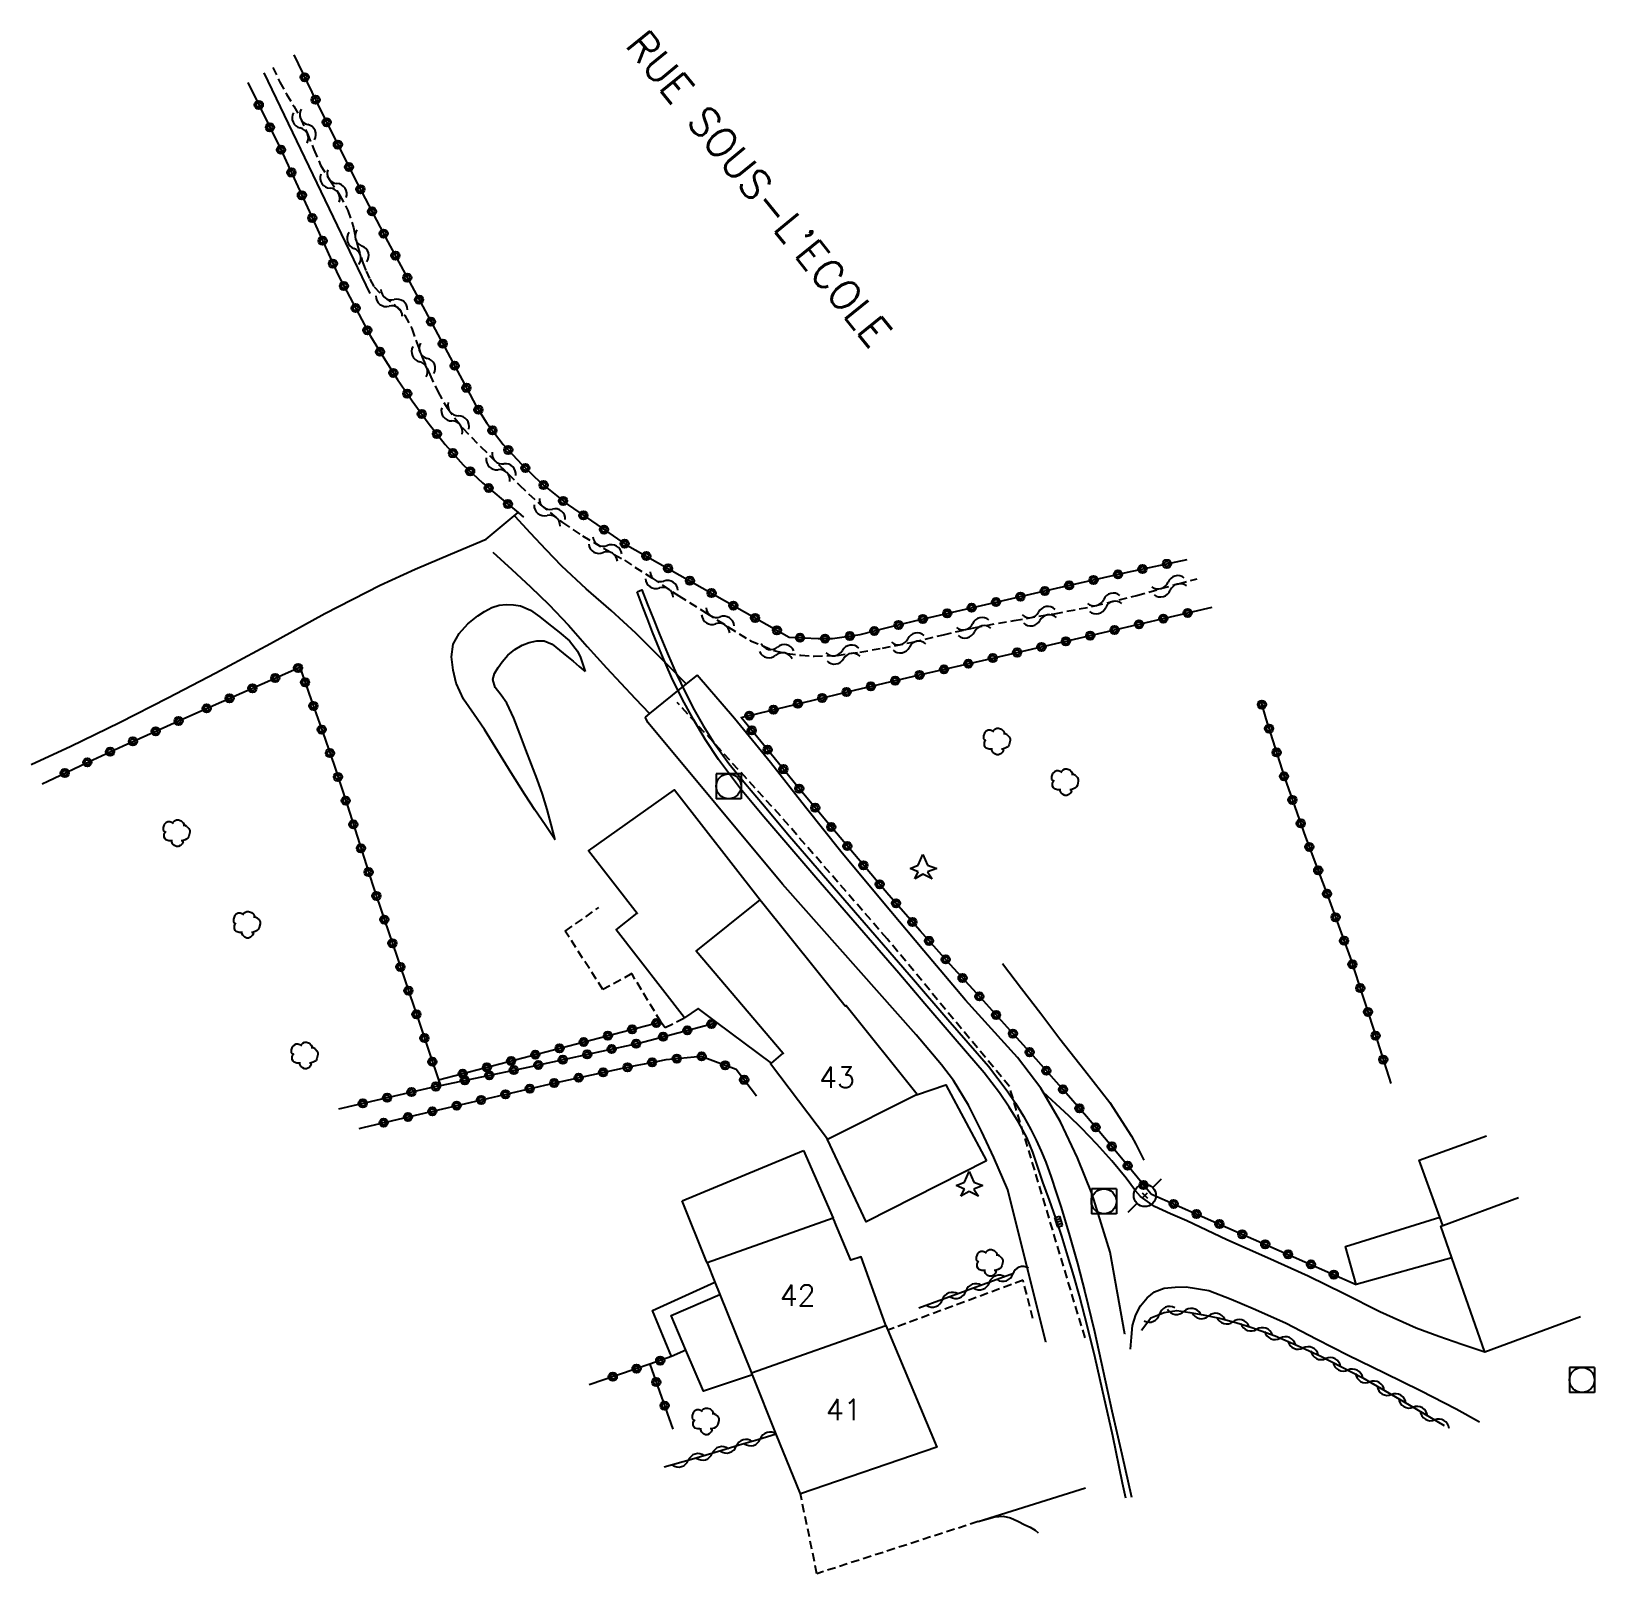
# Model space of a CAD drawing. Header units: millimetres. Extents: x 193000 to 194000, y 105000 to 105910.
# Drawn here: x 193438.4 to 193532.2, y 105572.1 to 105664.6 of the extents above; entities that cross this region are included whole.
import ezdxf
from ezdxf.enums import TextEntityAlignment as Align

# ---------------------------------------------------------------- set-up
doc = ezdxf.new("R2010")
doc.units = ezdxf.units.MM
doc.linetypes.add('DASHED', pattern=[0.75, 0.5, -0.25])
doc.layers.get('0').update_dxf_attribs({"linetype": 'CONTINUOUS'})
for name, color, linetype in [('W0001', 6, 'DASHED'), ('W0004', 5, 'CONTINUOUS'), ('W0008', 7, 'CONTINUOUS'), ('W0017', 7, 'CONTINUOUS'), ('W0071', 7, 'CONTINUOUS'), ('W0101', 7, 'CONTINUOUS'), ('W0104', 1, 'CONTINUOUS'), ('W0112', 1, 'DASHED'), ('W0211', 2, 'CONTINUOUS'), ('W0214', 2, 'CONTINUOUS'), ('W0300', 7, 'CONTINUOUS'), ('W0303', 7, 'CONTINUOUS'), ('W0310', 3, 'CONTINUOUS'), ('W0323', 7, 'CONTINUOUS'), ('W0330', 7, 'CONTINUOUS'), ('W0401', 7, 'CONTINUOUS'), ('W0420', 7, 'CONTINUOUS'), ('W0473', 7, 'CONTINUOUS'), ('W0501', 5, 'DASHED'), ('W0989', 7, 'CONTINUOUS'), ('W0991', 7, 'CONTINUOUS'), ('W1102', 7, 'CONTINUOUS')]:
    doc.layers.add(name, color=color, linetype=linetype)
doc.styles.get("Standard").update_dxf_attribs({"font": 'romans.shx', "width": 0.85})

# ---------------------------------------------------------------- blocks, each defined once
blk = doc.blocks.new('T420')
for p, q in [((0.75, 0.75), (-0.75, 0.75)), ((-0.75, 0.75), (-0.75, -0.75)), ((0.75, 0.75), (0.75, -0.75)), ((0.75, -0.75), (-0.75, -0.75))]:
    blk.add_line(p, q)
blk.add_ellipse((0, 0), major_axis=(-0.53, 0.53), ratio=1, start_param=3.926991, end_param=10.210176)
blk = doc.blocks.new('T401')
for p, q in [((-0.3, 0.3), (0, 0.3)), ((-0.3, -0.25), (-0.3, 0.3)), ((-0.3, 0.15), (0, 0.15)), ((-0.3, 0), (0, 0)), ((0, 0.3), (0, -0.25)), ((-0.3, -0.15), (0, -0.15)), ((-0.3, -0.25), (-0.3, -0.3)), ((-0.3, -0.3), (0, -0.3)), ((0, -0.3), (0, -0.25))]:
    blk.add_line(p, q)
blk = doc.blocks.new('T473')
for p, q in [((0.500001, 0.500001), (1.000002, 1.000002)), ((-0.166667, 0.166667), (0.166667, -0.166667)), ((-0.166667, -0.166667), (0.166667, 0.166667)), ((-1.000002, -1.000002), (-0.500001, -0.500001))]:
    blk.add_line(p, q)
blk.add_ellipse((0, 0), major_axis=(0.471405, 0.471405), ratio=1, start_param=5.497787144, end_param=11.780972451)
blk = doc.blocks.new('T303')
for p, q in [((-0.765, 0), (-0.278, 0.209)), ((-0.278, -0.209), (-0.765, 0)), ((-0.278, 0.209), (0, 0.835)), ((0, 0.835), (0.278, 0.209)), ((0.278, 0.209), (0.835, 0)), ((0.835, 0), (0.278, -0.209)), ((-0.487, -0.626), (-0.278, -0.209)), ((0, -0.348), (-0.487, -0.626)), ((0.557, -0.626), (0, -0.348)), ((0.278, -0.209), (0.557, -0.626))]:
    blk.add_line(p, q)
blk = doc.blocks.new('T300')
for p, q in [((-0.8, 0.514), (-0.857, 0.343)), ((-0.857, 0.343), (-0.857, 0.171)), ((-0.857, 0.171), (-0.743, 0.057)), ((-0.686, 0.629), (-0.8, 0.514)), ((-0.8, -0.057), (-0.743, 0.057)), ((-0.743, 0.057), (-0.686, 0.114)), ((-0.571, 0.686), (-0.686, 0.629)), ((-0.457, 0.686), (-0.571, 0.686)), ((-0.286, 0.629), (-0.457, 0.686)), ((-0.286, 0.629), (-0.171, 0.743)), ((-0.229, 0.571), (-0.286, 0.629)), ((-0.171, 0.743), (-0.057, 0.8)), ((-0.057, 0.8), (0.057, 0.8)), ((0.057, 0.8), (0.229, 0.743)), ((0.229, 0.743), (0.343, 0.629)), ((0.343, 0.629), (0.4, 0.514)), ((0.457, 0.457), (0.343, 0.457)), ((0.4, 0.514), (0.4, 0.457)), ((0.571, 0.4), (0.457, 0.457)), ((0.571, 0.4), (0.686, 0.286)), ((0.686, 0.286), (0.743, 0.171)), ((0.743, 0.057), (0.686, -0.171)), ((0.743, 0.171), (0.743, 0.057)), ((-0.8, -0.171), (-0.8, -0.057)), ((-0.8, -0.229), (-0.8, -0.171)), ((-0.743, -0.343), (-0.8, -0.229)), ((-0.686, -0.4), (-0.743, -0.343)), ((-0.514, -0.457), (-0.686, -0.4)), ((-0.4, -0.457), (-0.514, -0.457)), ((-0.4, -0.457), (-0.343, -0.457)), ((-0.343, -0.457), (-0.343, -0.4)), ((-0.343, -0.514), (-0.343, -0.457)), ((-0.286, -0.629), (-0.343, -0.514)), ((-0.171, -0.743), (-0.286, -0.629)), ((-0.057, -0.8), (-0.171, -0.743)), ((0.057, -0.8), (-0.057, -0.8)), ((0.171, -0.743), (0.057, -0.8)), ((0.229, -0.686), (0.171, -0.743)), ((0.286, -0.457), (0.229, -0.457)), ((0.286, -0.629), (0.229, -0.686)), ((0.457, -0.4), (0.286, -0.457)), ((0.343, -0.514), (0.286, -0.629)), ((0.343, -0.514), (0.343, -0.457)), ((0.571, -0.343), (0.457, -0.4)), ((0.629, -0.286), (0.571, -0.343)), ((0.686, -0.171), (0.629, -0.286))]:
    blk.add_line(p, q)
blk = doc.blocks.new('t323o')
at = {"color": 0, "linetype": 'Continuous'}
for radius in [0.25, 0.15]:
    blk.add_circle((0, 0), radius, dxfattribs=at)
blk = doc.blocks.new('t310o')
at = {"color": 0, "linetype": 'Continuous'}
for centre, start, end in [((-0.5, 0.375), 216.8699, 323.1304), ((0.5, -0.375), 36.8699, 143.1303)]:
    blk.add_arc(centre, 0.625, start, end, dxfattribs=at)
blk = doc.blocks.new('t500o')
at = {"color": 0, "linetype": 'Continuous'}
for centre, start, end in [((-0.5, 0.625), 216.8699, 323.1301), ((0.5, -0.125), 36.8699, 143.1301), ((0.5, -0.625), 36.8699, 143.1301), ((-0.5, 0.125), 216.8699, 323.1301)]:
    blk.add_arc(centre, 0.625, start, end, dxfattribs=at)

msp = doc.modelspace()

# ---------------------------------------------------------------- linework, layer by layer
at = {"layer": 'W0001'}
msp.add_lwpolyline([(193501.551, 105586.27), (193497.013, 105601.349), (193489.674, 105610.207), (193483.274, 105617.584), (193477.091, 105624.379)], dxfattribs=at)
at = {"layer": 'W0004'}
for points in [[(193474.696, 105631.018), (193474.962, 105631.13), (193475.31, 105630.256), (193475.658, 105629.382), (193476.014, 105628.512), (193476.514, 105627.313), (193477.03, 105626.121), (193477.587, 105624.95), (193478.109, 105623.946), (193478.663, 105622.957), (193479.257, 105621.996), (193480.181, 105620.725), (193481.185, 105619.509), (193482.2, 105618.301), (193483.826, 105616.358), (193485.479, 105614.438), (193487.135, 105612.521), (193489.198, 105610.137), (193491.265, 105607.758), (193493.315, 105605.364), (193494.537, 105603.969), (193495.753, 105602.569), (193496.871, 105601.098), (193497.372, 105600.342), (193497.849, 105599.568), (193498.29, 105598.776), (193498.612, 105598.13), (193498.911, 105597.472), (193499.19, 105596.806), (193499.523, 105595.911), (193499.821, 105595.001), (193500.108, 105594.089), (193500.618, 105592.414), (193501.092, 105590.728), (193501.541, 105589.035), (193502.111, 105586.667), (193502.632, 105584.286), (193503.153, 105581.905), (193503.745, 105579.306), (193504.332, 105576.733)], [(193503.989, 105576.659), (193503.799, 105577.553), (193503.208, 105580.394), (193502.581, 105583.227), (193502.145, 105585.088), (193501.693, 105586.945), (193501.208, 105588.793), (193500.873, 105589.991), (193500.523, 105591.185), (193500.153, 105592.373), (193499.787, 105593.457), (193499.404, 105594.536), (193499.017, 105595.613), (193498.715, 105596.517), (193498.41, 105597.42), (193498.05, 105598.297), (193497.559, 105599.22), (193497, 105600.11), (193496.409, 105600.977), (193495.489, 105602.176), (193494.499, 105603.325), (193493.51, 105604.475), (193491.942, 105606.308), (193490.375, 105608.141), (193488.804, 105609.972), (193487.106, 105611.926), (193485.404, 105613.876), (193483.724, 105615.845), (193482.291, 105617.518), (193480.875, 105619.205), (193479.561, 105620.964), (193478.788, 105622.145), (193478.058, 105623.356), (193477.379, 105624.593), (193476.742, 105625.905), (193476.161, 105627.246), (193475.61, 105628.599), (193475.298, 105629.402), (193475.054, 105630.057), (193474.997, 105630.21), (193474.696, 105631.018)]]:
    msp.add_lwpolyline(points, dxfattribs=at)
at = {"layer": 'W0008'}
for points in [[(193478.28, 105626.024), (193477.621, 105625.489), (193475.426, 105623.709), (193475.167, 105623.499)], [(193494.386, 105606.523), (193491.885, 105609.489), (193489.383, 105612.456), (193486.906, 105615.442), (193484.781, 105618.1), (193482.675, 105620.774), (193480.524, 105623.41), (193479.779, 105624.284), (193479.03, 105625.154), (193478.28, 105626.024)], [(193491.423, 105604.452), (193483.404, 105613.492), (193475.344, 105623.152), (193475.167, 105623.499)], [(193503.924, 105586.5), (193503.924, 105586.5), (193503.046, 105591.417), (193501.977, 105594.893), (193501.09, 105597.082), (193500.079, 105599.226), (193499.042, 105601.009), (193498.897, 105601.259), (193497.503, 105603.085), (193495.944, 105604.804), (193494.386, 105606.523)], [(193499.184, 105586.015), (193499.184, 105586.016), (193499.184, 105586.016), (193496.922, 105595.158), (193496.922, 105595.158), (193496.074, 105597.1), (193495.339, 105598.676), (193494.551, 105600.229), (193493.65, 105601.707), (193492.942, 105602.645), (193492.183, 105603.548), (193491.423, 105604.452)]]:
    msp.add_lwpolyline(points, dxfattribs=at)
at = {"layer": 'W0017'}
for points in [[(193525.513, 105585.416), (193524.139, 105585.885), (193522.765, 105586.355), (193521.407, 105586.861), (193519.222, 105587.838), (193517.078, 105588.916), (193514.928, 105589.979), (193512.495, 105591.075), (193510.053, 105592.153), (193507.643, 105593.295), (193506.676, 105593.72), (193505.713, 105594.155), (193504.88, 105594.744), (193504.576, 105595.094), (193504.297, 105595.474), (193504.015, 105595.852), (193503.153, 105596.883), (193502.257, 105597.885), (193501.33, 105598.857), (193500.58, 105599.587), (193499.811, 105600.298), (193499.042, 105601.009)], [(193504.274, 105585.607), (193504.337, 105586.31), (193504.4, 105587.012), (193504.583, 105587.661), (193504.879, 105588.188), (193505.264, 105588.675), (193505.717, 105589.043), (193506.296, 105589.253), (193506.953, 105589.326), (193507.605, 105589.339), (193508.968, 105589.12), (193510.307, 105588.602), (193511.626, 105588.034), (193513.557, 105587.177), (193515.442, 105586.208), (193517.326, 105585.236), (193519.493, 105584.184), (193521.658, 105583.129), (193523.797, 105582.025), (193525.191, 105581.24)], [(193495.139, 105575.258), (193501.567, 105577.284)]]:
    msp.add_lwpolyline(points, dxfattribs=at)
at = {"layer": 'W0071'}
for points in [[(193477.621, 105625.489), (193476.618, 105626.512), (193475.616, 105627.535), (193474.598, 105628.543), (193473.127, 105629.885), (193471.627, 105631.197), (193470.171, 105632.554), (193469.223, 105633.534), (193468.296, 105634.536), (193467.369, 105635.538)], [(193466.041, 105633.397), (193467.167, 105632.357), (193468.294, 105631.317), (193469.393, 105630.25), (193470.563, 105629.008), (193471.699, 105627.734), (193472.842, 105626.466), (193473.701, 105625.545), (193474.563, 105624.627), (193475.426, 105623.709)]]:
    msp.add_lwpolyline(points, dxfattribs=at)
at = {"layer": 'W0101'}
for points in [[(193491.431, 105600.853), (193486.101, 105598.166), (193486.055, 105598.263), (193486.049, 105598.275), (193482.691, 105602.713), (193482.745, 105602.759), (193483.434, 105603.345), (193483.438, 105603.336), (193478.223, 105609.469), (193482.072, 105612.547)], [(193482.072, 105612.547), (193482.132, 105612.472), (193482.139, 105612.452), (193487.153, 105606.187), (193487.173, 105606.161), (193487.22, 105606.198), (193491.471, 105600.885), (193491.431, 105600.853)], [(193489.602, 105587.02), (193489.58, 105587.072), (193489.578, 105587.076), (193488.115, 105591.145), (193487.509, 105590.936), (193486.544, 105593.221), (193486.544, 105593.241), (193486.446, 105593.463), (193478.879, 105590.785), (193478.856, 105590.842), (193478.879, 105590.785), (193479.354, 105589.609), (193479.652, 105588.872), (193481.532, 105584.22), (193481.52, 105584.249), (193481.548, 105584.181)], [(193489.602, 105587.02), (193489.719, 105586.742), (193492.658, 105579.729), (193484.484, 105576.915)], [(193484.484, 105576.915), (193483.032, 105580.509), (193481.598, 105584.057), (193481.548, 105584.181)]]:
    msp.add_lwpolyline(points, dxfattribs=at)
at = {"layer": 'W0104'}
for points in [[(193482.745, 105602.759), (193479.474, 105605.187), (193478.336, 105606.031), (193477.534, 105605.463), (193473.419, 105610.744), (193474.692, 105611.735), (193474.686, 105611.731), (193471.76, 105615.485), (193476.93, 105619.145), (193482.072, 105612.547)], [(193491.431, 105600.853), (193493.198, 105601.45), (193495.639, 105596.896)], [(193495.639, 105596.896), (193488.421, 105593.237), (193486.101, 105598.166)], [(193522.992, 105593.017), (193522.812, 105593.517), (193521.576, 105596.941), (193525.617, 105598.4)], [(193477.38, 105594.496), (193484.669, 105597.504)], [(193484.669, 105597.504), (193486.446, 105593.463)], [(193478.856, 105590.842), (193478.854, 105590.849), (193477.38, 105594.496)], [(193531.259, 105587.535), (193525.513, 105585.416), (193523.535, 105591.074), (193522.871, 105592.972), (193522.992, 105593.017), (193527.541, 105594.695)], [(193523.535, 105591.074), (193517.806, 105589.48), (193517.171, 105591.762), (193522.812, 105593.517)], [(193476.756, 105585.15), (193475.61, 105587.926), (193479.354, 105589.609)], [(193481.598, 105584.057), (193478.663, 105583.07), (193477.61, 105585.529), (193476.717, 105587.615), (193479.652, 105588.872)], [(193477.61, 105585.529), (193476.756, 105585.15)]]:
    msp.add_lwpolyline(points, dxfattribs=at)
at = {"layer": 'W0112'}
for points in [[(193476.107, 105605.226), (193474.358, 105608.118), (193472.637, 105607.159), (193470.378, 105610.668), (193472.398, 105612.089)], [(193476.107, 105605.226), (193476.369, 105604.893), (193477.534, 105605.463)], [(193498.416, 105587.43), (193497.832, 105589.729), (193489.719, 105586.742)], [(193495.139, 105575.258), (193485.465, 105572.133), (193484.484, 105576.915)]]:
    msp.add_lwpolyline(points, dxfattribs=at)
at = {"layer": 'W0211'}
for points in [[(193469.78, 105616.138), (193469.532, 105617.054), (193469.283, 105617.969), (193469.01, 105618.877), (193468.697, 105619.774), (193468.36, 105620.662), (193468.013, 105621.547), (193467.657, 105622.492), (193467.291, 105623.434), (193466.868, 105624.347), (193466.533, 105624.819), (193466.181, 105625.284), (193466.034, 105625.753), (193466.135, 105626.113), (193466.344, 105626.476), (193466.589, 105626.811), (193466.937, 105627.208), (193467.346, 105627.556), (193467.794, 105627.82), (193468.221, 105627.983), (193468.678, 105628.085), (193469.114, 105628.084), (193469.589, 105627.88), (193470.033, 105627.522), (193470.467, 105627.151), (193470.841, 105626.853), (193471.208, 105626.545), (193471.575, 105626.237)], [(193495.139, 105575.258), (193495.638, 105575.401), (193496.136, 105575.545), (193496.627, 105575.586), (193497.073, 105575.484), (193497.512, 105575.294), (193497.935, 105575.074), (193498.249, 105574.918), (193498.554, 105574.745), (193498.729, 105574.586)]]:
    msp.add_lwpolyline(points, dxfattribs=at)
at = {"layer": 'W0214'}
msp.add_lwpolyline([(193469.78, 105616.138), (193469.17, 105617.044), (193468.56, 105617.95), (193467.959, 105618.861), (193467.139, 105620.151), (193466.336, 105621.451), (193465.538, 105622.754), (193464.908, 105623.664), (193464.28, 105624.575), (193463.84, 105625.547), (193463.653, 105626.321), (193463.562, 105627.125), (193463.662, 105627.867), (193464.007, 105628.509), (193464.531, 105629.093), (193465.131, 105629.579), (193465.535, 105629.842), (193465.969, 105630.066), (193466.42, 105630.21), (193466.842, 105630.258), (193467.277, 105630.244), (193467.694, 105630.173), (193468.289, 105629.914), (193468.841, 105629.516), (193469.371, 105629.09), (193470.014, 105628.604), (193470.625, 105628.077), (193471.109, 105627.464), (193471.29, 105627.072), (193471.433, 105626.655), (193471.575, 105626.237)], dxfattribs=at)
at = {"layer": 'W0300'}
for points in [[(193452.297, 105662.138), (193458.666, 105648.898)], [(193496.593, 105608.733), (193497.739, 105607.228), (193498.886, 105605.722), (193500.026, 105604.212), (193501.53, 105602.31), (193503.025, 105600.4), (193504.334, 105598.376), (193504.584, 105597.9), (193504.824, 105597.419), (193505.065, 105596.938)]]:
    msp.add_lwpolyline(points, dxfattribs=at)
at = {"layer": 'W0310'}
for points in [[(193497.259, 105590.128), (193491.58, 105588.049)], [(193504.921, 105586.732), (193504.921, 105586.732), (193505.489, 105587.473), (193506.281, 105587.806), (193507.046, 105587.921), (193507.838, 105587.807), (193508.623, 105587.65), (193509.606, 105587.462), (193510.578, 105587.197), (193511.538, 105586.897), (193512.946, 105586.389), (193514.328, 105585.803), (193515.692, 105585.179), (193518.197, 105583.883), (193520.637, 105582.454), (193523.077, 105581.025)], [(193483.032, 105580.509), (193481.92, 105580.17), (193480.808, 105579.832), (193479.695, 105579.496), (193477.952, 105578.989), (193476.313, 105578.519)]]:
    msp.add_lwpolyline(points, dxfattribs=at)
at = {"layer": 'W0323'}
for points in [[(193454.098, 105663.222), (193455.444, 105660.432), (193457.701, 105655.902), (193459.743, 105652.005), (193461.829, 105648.129), (193463.914, 105644.254), (193464.476, 105643.199), (193465.039, 105642.143), (193465.663, 105641.132), (193466.66, 105639.846), (193467.772, 105638.643), (193468.95, 105637.513), (193470.551, 105636.223), (193472.259, 105635.052), (193473.966, 105633.88), (193483.811, 105628.289), (193484.675, 105628.25), (193485.539, 105628.211), (193486.399, 105628.218), (193488.059, 105628.455), (193489.703, 105628.868), (193491.347, 105629.282), (193495.594, 105630.256), (193499.84, 105631.229), (193504.09, 105632.187), (193507.674, 105632.955)], [(193451.336, 105661.559), (193453.306, 105657.571), (193455.039, 105653.796), (193456.756, 105650.012), (193458.693, 105646.352), (193459.493, 105645.038), (193460.322, 105643.74), (193461.193, 105642.472), (193462.159, 105641.148), (193463.171, 105639.858), (193464.255, 105638.637), (193465.417, 105637.545), (193466.649, 105636.519), (193467.557, 105635.763), (193467.88, 105635.494)], [(193505.485, 105594.916), (193504.207, 105596.467), (193502.928, 105598.017), (193501.634, 105599.554), (193500.131, 105601.276), (193498.608, 105602.981), (193497.08, 105604.682), (193495.269, 105606.681), (193493.451, 105608.675), (193491.652, 105610.684), (193489.782, 105612.832), (193487.933, 105614.998), (193486.098, 105617.177), (193484.365, 105619.269), (193482.645, 105621.373), (193480.925, 105623.476), (193483.079, 105623.999), (193485.234, 105624.522), (193487.389, 105625.04), (193491.61, 105626.029), (193495.835, 105626.999), (193500.059, 105627.971), (193503.492, 105628.769), (193506.925, 105629.569), (193509.161, 105630.09)], [(193447.501, 105623.41), (193454.451, 105626.496)], [(193454.451, 105626.496), (193455.142, 105624.538), (193455.834, 105622.58), (193456.511, 105620.617), (193457.292, 105618.239), (193458.051, 105615.854), (193458.821, 105613.472), (193459.54, 105611.322), (193460.268, 105609.175), (193460.995, 105607.028), (193461.625, 105605.156), (193462.255, 105603.284), (193462.775, 105601.74), (193462.885, 105601.412)], [(193512.089, 105624.451), (193512.396, 105623.403), (193513.48, 105619.942), (193514.77, 105616.31), (193516.134, 105612.703), (193517.444, 105609.077), (193518.273, 105606.57), (193519.078, 105604.054), (193519.882, 105601.538)], [(193439.014, 105619.494), (193439.346, 105619.657), (193442.045, 105620.948), (193443.86, 105621.778), (193445.68, 105622.594), (193447.501, 105623.41)], [(193462.775, 105601.74), (193476.107, 105605.226)], [(193474.794, 105603.95), (193479.474, 105605.187)], [(193462.885, 105601.412), (193465.378, 105601.933), (193467.87, 105602.453), (193470.361, 105602.982), (193471.839, 105603.303), (193473.317, 105603.626), (193474.794, 105603.95)], [(193458.023, 105598.84), (193458.266, 105598.897), (193461.4, 105599.627), (193465.533, 105600.595), (193469.669, 105601.552), (193473.818, 105602.447), (193474.69, 105602.622), (193475.562, 105602.794), (193476.434, 105602.966), (193478.529, 105603.16), (193480.623, 105602.381), (193481.834, 105600.791)], [(193462.885, 105601.412), (193456.769, 105599.999)], [(193505.485, 105594.916), (193517.806, 105589.48)], [(193476.756, 105585.15), (193475.444, 105584.701), (193471.809, 105583.458)], [(193475.444, 105584.701), (193476.836, 105580.8)]]:
    msp.add_lwpolyline(points, dxfattribs=at)
at = {"layer": 'W0330'}
msp.add_lwpolyline([(193438.355, 105620.669), (193440.73, 105621.76), (193443.649, 105623.183), (193446.545, 105624.654), (193449.43, 105626.147), (193452.702, 105627.92), (193455.958, 105629.722), (193459.269, 105631.413), (193461.373, 105632.364), (193463.498, 105633.273), (193465.623, 105634.181), (193467.557, 105635.763)], dxfattribs=at)
at = {"layer": 'W0501'}
msp.add_lwpolyline([(193452.838, 105662.463), (193453.252, 105661.584), (193453.661, 105660.86), (193454.091, 105660.147), (193454.495, 105659.421), (193454.912, 105658.488), (193455.29, 105657.536), (193455.708, 105656.605), (193456.253, 105655.698), (193456.841, 105654.813), (193457.344, 105653.891), (193457.673, 105652.859), (193457.911, 105651.787), (193458.228, 105650.745), (193458.432, 105650.249), (193458.655, 105649.761), (193458.919, 105649.303), (193459.497, 105648.704), (193460.177, 105648.181), (193460.763, 105647.592), (193461.174, 105646.805), (193461.475, 105645.943), (193461.792, 105645.087), (193462.248, 105644.05), (193462.729, 105643.024), (193463.284, 105642.049), (193464.225, 105640.832), (193465.306, 105639.71), (193466.419, 105638.619), (193467.633, 105637.41), (193468.885, 105636.24), (193470.208, 105635.164), (193471.413, 105634.368), (193472.669, 105633.64), (193473.92, 105632.904), (193475.56, 105631.847), (193477.19, 105630.775), (193478.844, 105629.742), (193480.156, 105628.898), (193481.484, 105628.079), (193482.889, 105627.493), (193483.681, 105627.319), (193484.495, 105627.209), (193485.31, 105627.152), (193486.671, 105627.202), (193488.035, 105627.398), (193489.391, 105627.634), (193491.226, 105628.002), (193493.048, 105628.443), (193494.875, 105628.862), (193497.294, 105629.302), (193499.722, 105629.704), (193502.135, 105630.168), (193504.647, 105630.8), (193507.145, 105631.501), (193508.277, 105631.793)], dxfattribs=at)
at = {"layer": 'W1102'}
msp.add_lwpolyline([(193481.548, 105584.181), (193489.602, 105587.02)], dxfattribs=at)

# ---------------------------------------------------------------- block references
at = {"layer": 'W0300', "rotation": 359.9999899820874}
for p in [(193496.308, 105622.034), (193500.398, 105619.599), (193495.871, 105590.769), (193478.84, 105581.269)]:
    msp.add_blockref('T300', p, dxfattribs=at)
at = {"layer": 'W0300'}
for p in [(193447.119, 105616.538), (193451.332, 105611.049), (193454.8, 105603.205)]:
    msp.add_blockref('T300', p, dxfattribs=at)
at = {"layer": 'W0303', "rotation": 359.9999899820874}
for p in [(193491.817, 105614.423), (193494.59, 105595.409)]:
    msp.add_blockref('T303', p, dxfattribs=at)
at = {"layer": 'W0310'}
for p, rotation in [((193497.214, 105590.112), 200.1069497176541), ((193494.397, 105589.08), 200.1069497176541), ((193495.806, 105589.596), 200.1069497176541), ((193492.989, 105588.565), 200.1069497176541), ((193506.011, 105587.692), 22.78934296926467), ((193507.475, 105587.859), 351.8091386233022), ((193508.95, 105587.587), 349.1728541636057), ((193510.409, 105587.243), 344.7498691772639), ((193511.838, 105586.789), 340.1607866856586), ((193513.243, 105586.263), 337.0219309921318), ((193514.62, 105585.669), 335.4169473745732), ((193515.977, 105585.032), 332.6445243715457), ((193517.309, 105584.342), 332.6445243715457), ((193518.629, 105583.63), 329.6443822973825), ((193519.923, 105582.872), 329.6443822973825), ((193521.218, 105582.114), 329.6443822973825), ((193522.512, 105581.356), 329.6443822973825), ((193480.633, 105579.779), 196.7983717813441), ((193482.068, 105580.215), 196.9541632159232), ((193477.755, 105578.932), 195.9887525172076), ((193479.195, 105579.351), 196.2185405669221)]:
    msp.add_blockref('t310o', p, dxfattribs=dict(at, rotation=rotation))
at = {"layer": 'W0323'}
for p, rotation in [((193454.75, 105661.871), 295.7450774523565), ((193455.402, 105660.52), 295.7450774523565), ((193452, 105660.214), 296.2910807076576), ((193452.664, 105658.87), 296.2910807076576), ((193456.069, 105659.177), 296.4840463295098), ((193453.328, 105657.524), 294.6585703643772), ((193456.738, 105657.834), 296.4840463295098), ((193453.953, 105656.161), 294.6585703643772), ((193457.407, 105656.492), 296.4840463295098), ((193454.579, 105654.798), 294.6585703643772), ((193458.091, 105655.157), 297.654215487542), ((193458.788, 105653.828), 297.654215487542), ((193455.203, 105653.434), 294.4062969810392), ((193455.823, 105652.068), 294.4062969810392), ((193459.484, 105652.5), 297.654215487542), ((193460.189, 105651.176), 298.288413238007), ((193456.443, 105650.702), 294.4062969810392), ((193457.103, 105649.356), 297.8893585409319), ((193460.9, 105649.855), 298.288413238007), ((193461.611, 105648.534), 298.288413238007), ((193457.805, 105648.03), 297.8893585409319), ((193462.322, 105647.213), 298.2831181554148), ((193458.507, 105646.704), 297.8893585409319), ((193459.266, 105645.411), 301.3342257513736), ((193463.033, 105645.892), 298.2831181554148), ((193463.743, 105644.571), 298.2831181554148), ((193460.065, 105644.142), 302.5653489076745), ((193460.901, 105642.897), 304.4855041617465), ((193464.45, 105643.248), 298.0442915838652), ((193461.773, 105641.676), 306.1147614617842), ((193465.169, 105641.932), 301.6833278825401), ((193466.006, 105640.69), 307.7854252913605), ((193462.681, 105640.483), 308.1140467118724), ((193463.64, 105639.33), 311.5985691283871), ((193466.953, 105639.529), 312.7489274585782), ((193464.673, 105638.244), 316.778800315123), ((193467.984, 105638.439), 316.1914215821015), ((193465.785, 105637.239), 320.2127313447367), ((193469.076, 105637.412), 321.1399946220778), ((193466.938, 105636.279), 320.2192645280838), ((193470.244, 105636.47), 321.1399946220778), ((193471.463, 105635.598), 325.5655743254162), ((193472.7, 105634.749), 325.5271051664427), ((193473.937, 105633.9), 325.5271051664427), ((193475.239, 105633.157), 330.4076493128458), ((193476.544, 105632.416), 330.4076493128458), ((193504.985, 105632.379), 12.09392860024869), ((193506.452, 105632.693), 12.09392860024869), ((193477.848, 105631.675), 330.4076493128458), ((193500.593, 105631.399), 12.70283707736731), ((193502.056, 105631.729), 12.70283707736731), ((193503.52, 105632.058), 12.70283707736731), ((193479.152, 105630.935), 330.4076493128458), ((193496.206, 105630.396), 12.9068744724861), ((193497.668, 105630.731), 12.9068744724861), ((193499.13, 105631.066), 12.9068744724861), ((193480.457, 105630.194), 330.4076493128458), ((193481.761, 105629.453), 330.4076493128458), ((193491.82, 105629.391), 12.91675458275713), ((193493.282, 105629.726), 12.91675458275713), ((193494.744, 105630.061), 12.91675458275713), ((193506.239, 105629.409), 13.11766565193789), ((193507.7, 105629.75), 13.11766565169284), ((193483.065, 105628.712), 330.4076493128458), ((193488.908, 105628.668), 14.10182739066344), ((193490.363, 105629.034), 14.13460522467688), ((193503.318, 105628.728), 13.08600142959981), ((193504.779, 105629.069), 13.11766565193789), ((193484.453, 105628.26), 357.4154865537535), ((193485.952, 105628.214), 0.4663506971699322), ((193487.441, 105628.367), 8.125270122034689), ((193498.934, 105627.712), 12.95894812289366), ((193500.396, 105628.049), 13.08600142959981), ((193501.857, 105628.389), 13.08600142959981), ((193494.548, 105626.704), 12.93022284187882), ((193496.01, 105627.039), 12.95894812289366), ((193497.472, 105627.376), 12.95894812289366), ((193452.985, 105625.845), 23.94259832629684), ((193454.356, 105626.454), 23.94259832629684), ((193490.164, 105625.69), 13.18679071215137), ((193491.624, 105626.032), 12.93022284187882), ((193493.086, 105626.368), 12.93022284187882), ((193451.614, 105625.236), 23.94259832629684), ((193454.772, 105625.586), 289.4385041649141), ((193487.243, 105625.005), 13.51584305982533), ((193488.704, 105625.348), 13.18679071215137), ((193448.872, 105624.019), 23.94259832629684), ((193450.243, 105624.627), 23.94259832629684), ((193455.272, 105624.172), 289.4645215108673), ((193482.869, 105623.948), 13.64754844289175), ((193484.327, 105624.302), 13.64145215401444), ((193485.785, 105624.654), 13.51584305982533), ((193512.148, 105624.251), 286.3075696304181), ((193447.184, 105623.268), 24.13741067071811), ((193481.412, 105623.594), 13.64754844289175), ((193512.58, 105622.815), 287.390779276269), ((193444.447, 105622.041), 24.14915752012725), ((193445.815, 105622.655), 24.13741067071811), ((193455.771, 105622.757), 289.4645215108673), ((193481.558, 105622.702), 129.2790199346418), ((193443.08, 105621.421), 24.57463122321114), ((193456.262, 105621.34), 289.0283045528818), ((193482.507, 105621.541), 129.2790199346418), ((193513.029, 105621.384), 287.390779276269), ((193440.366, 105620.145), 25.56296974850881), ((193441.719, 105620.792), 25.56296974850881), ((193483.457, 105620.38), 129.2656720752578), ((193456.741, 105619.918), 288.1815894781161), ((193484.406, 105619.219), 129.6381426991296), ((193513.477, 105619.952), 287.390779276269), ((193457.209, 105618.493), 288.1815894781161), ((193513.979, 105618.538), 289.5538280346285), ((193485.363, 105618.064), 129.6381426991296), ((193457.666, 105617.064), 287.6530989247001), ((193486.322, 105616.911), 130.1017172546754), ((193514.481, 105617.125), 289.5538280346285), ((193458.122, 105615.635), 287.9138292709158), ((193487.289, 105615.763), 130.1017172546754), ((193514.995, 105615.716), 290.7142916284122), ((193488.257, 105614.618), 130.485638330746), ((193458.583, 105614.208), 287.9138292709158), ((193489.231, 105613.477), 130.485638330746), ((193515.525, 105614.313), 290.7142916284122), ((193459.051, 105612.783), 288.4908939103129), ((193516.056, 105612.91), 290.7142916284122), ((193490.21, 105612.34), 131.0420898582483), ((193459.527, 105611.361), 288.4908939103129), ((193491.195, 105611.209), 131.0420898582483), ((193516.569, 105611.5), 289.8637563582828), ((193460.009, 105609.94), 288.7306560373038), ((193492.188, 105610.085), 131.843503529749), ((193517.078, 105610.089), 289.8637563582828), ((193493.189, 105608.968), 131.843503529749), ((193460.49, 105608.519), 288.7067180600034), ((193494.197, 105607.857), 132.3565317266424), ((193517.577, 105608.675), 288.2977136853028), ((193460.971, 105607.099), 288.7067180600034), ((193518.048, 105607.251), 288.2977136853028), ((193495.207, 105606.748), 132.3565317266424), ((193461.45, 105605.677), 288.6000658861331), ((193475.836, 105605.155), 14.65340932296756), ((193479.145, 105605.1), 14.80561491568362), ((193496.215, 105605.637), 132.1750978968268), ((193518.512, 105605.824), 287.7421927195443), ((193461.928, 105604.255), 288.6000658861331), ((193472.933, 105604.396), 14.65340932296756), ((193474.385, 105604.776), 14.65340932296756), ((193476.244, 105604.333), 14.80561491568362), ((193477.694, 105604.717), 14.80561491568362), ((193497.221, 105604.525), 131.9331985467068), ((193518.969, 105604.396), 287.7421927195443), ((193468.58, 105603.258), 14.65340932296756), ((193470.031, 105603.637), 14.65340932296756), ((193471.482, 105604.017), 14.65340932296756), ((193471.691, 105603.271), 12.25350738734543), ((193473.156, 105603.591), 12.32752568700274), ((193474.622, 105603.912), 12.37263281272656), ((193478.555, 105603.15), 339.5940298192764), ((193498.224, 105603.409), 131.9331985467068), ((193462.407, 105602.834), 288.6128854540459), ((193465.677, 105602.499), 14.65340932296756), ((193467.129, 105602.878), 14.65340932296756), ((193467.29, 105602.332), 11.78665060900266), ((193468.758, 105602.642), 11.98947162405064), ((193470.225, 105602.953), 11.98947162405064), ((193472.643, 105602.194), 12.17301063125785), ((193474.11, 105602.506), 11.34783485861242), ((193475.582, 105602.798), 11.15822290962917), ((193477.063, 105603.024), 5.290583359524671), ((193479.96, 105602.627), 339.5940298192764), ((193499.224, 105602.291), 131.7729853622186), ((193519.425, 105602.967), 287.7215325011992), ((193462.615, 105601.35), 193.0055993065035), ((193464.226, 105602.119), 14.65340932296756), ((193464.353, 105601.719), 11.80407756896396), ((193465.822, 105602.026), 11.78665060900266), ((193469.711, 105601.561), 12.17301063125785), ((193471.177, 105601.877), 12.17301063125785), ((193481.104, 105601.75), 307.2941756593448), ((193458.23, 105600.337), 193.0055993065035), ((193459.692, 105600.674), 193.0055993065035), ((193461.153, 105601.012), 193.0055993065035), ((193465.326, 105600.547), 13.18178119275566), ((193466.788, 105600.885), 13.02799945238734), ((193468.249, 105601.223), 13.02799945238734), ((193500.222, 105601.172), 131.1151809375743), ((193460.945, 105599.521), 13.11205882896043), ((193462.406, 105599.863), 13.18178119275566), ((193463.866, 105600.205), 13.18178119275566), ((193501.209, 105600.041), 131.1151809375743), ((193459.484, 105599.181), 13.11205882896043), ((193502.183, 105598.901), 130.0940192410301), ((193503.147, 105597.752), 129.528129536576), ((193504.101, 105596.595), 129.528129536576), ((193505.055, 105595.437), 129.4879945265624), ((193506.857, 105594.311), 336.1930260931416), ((193508.23, 105593.705), 336.1930260931416), ((193509.602, 105593.1), 336.1930260931416), ((193510.974, 105592.494), 336.1930260931416), ((193512.347, 105591.889), 336.1930260931416), ((193513.719, 105591.283), 336.1930260931416), ((193515.092, 105590.678), 336.1930260931416), ((193516.464, 105590.072), 336.1930260931416), ((193474.648, 105584.429), 198.873258608309), ((193476.067, 105584.914), 198.8922600423443), ((193473.228, 105583.944), 198.873258608309), ((193475.828, 105583.626), 289.6380052350267), ((193476.332, 105582.213), 289.6380052350267)]:
    msp.add_blockref('t323o', p, dxfattribs=dict(at, rotation=rotation))
at = {"layer": 'W0401', "rotation": 17.09461475755192}
msp.add_blockref('T401', (193500.1, 105593.293), dxfattribs=at)
at = {"layer": 'W0420', "rotation": 359.9999899820874}
for p in [(193480.171, 105619.353), (193502.676, 105594.463), (193531.345, 105583.755)]:
    msp.add_blockref('T420', p, dxfattribs=at)
at = {"layer": 'W0473', "rotation": 359.9999899820874}
msp.add_blockref('T473', (193505.131, 105594.816), dxfattribs=at)
at = {"layer": 'W0501'}
for p, rotation in [((193454.712, 105658.934), 294.0820329021431), ((193456.479, 105655.358), 303.6003326267404), ((193457.944, 105651.678), 286.9209487210076), ((193459.965, 105648.344), 322.4354801655317), ((193461.868, 105644.914), 293.7365320663254), ((193463.774, 105641.416), 307.7116551891901), ((193466.522, 105638.516), 315.118232972017), ((193469.443, 105635.786), 320.8784352264765), ((193472.77, 105633.58), 329.5304521618756), ((193476.157, 105631.454), 326.6683318794971), ((193506.59, 105631.345), 15.67542096254189), ((193502.725, 105630.316), 14.12207977753019), ((193479.529, 105629.302), 327.2471198135608), ((193498.8, 105629.551), 9.401084257236258), ((193494.861, 105628.859), 12.91671950682113), ((193483.056, 105627.456), 347.6091433396234), ((193487.028, 105627.253), 8.17714321330416), ((193490.965, 105627.95), 11.33995226531061)]:
    msp.add_blockref('t500o', p, dxfattribs=dict(at, rotation=rotation))

# ---------------------------------------------------------------- texts
at = {"layer": 'W0989'}
msp.add_text("RUE SOUS-L'ECOLE", height=1.75, rotation=309.02119, dxfattribs=at).set_placement((193473.912, 105663.76))
at = {"layer": 'W0991'}
for s, p in [('43', (193486.673, 105601.903)), ('42', (193484.311, 105588.822)), ('41', (193487.081, 105581.967))]:
    msp.add_text(s, height=1.25, dxfattribs=at).set_placement(p, align=Align.MIDDLE_CENTER)

doc.saveas('drawing.dxf')
